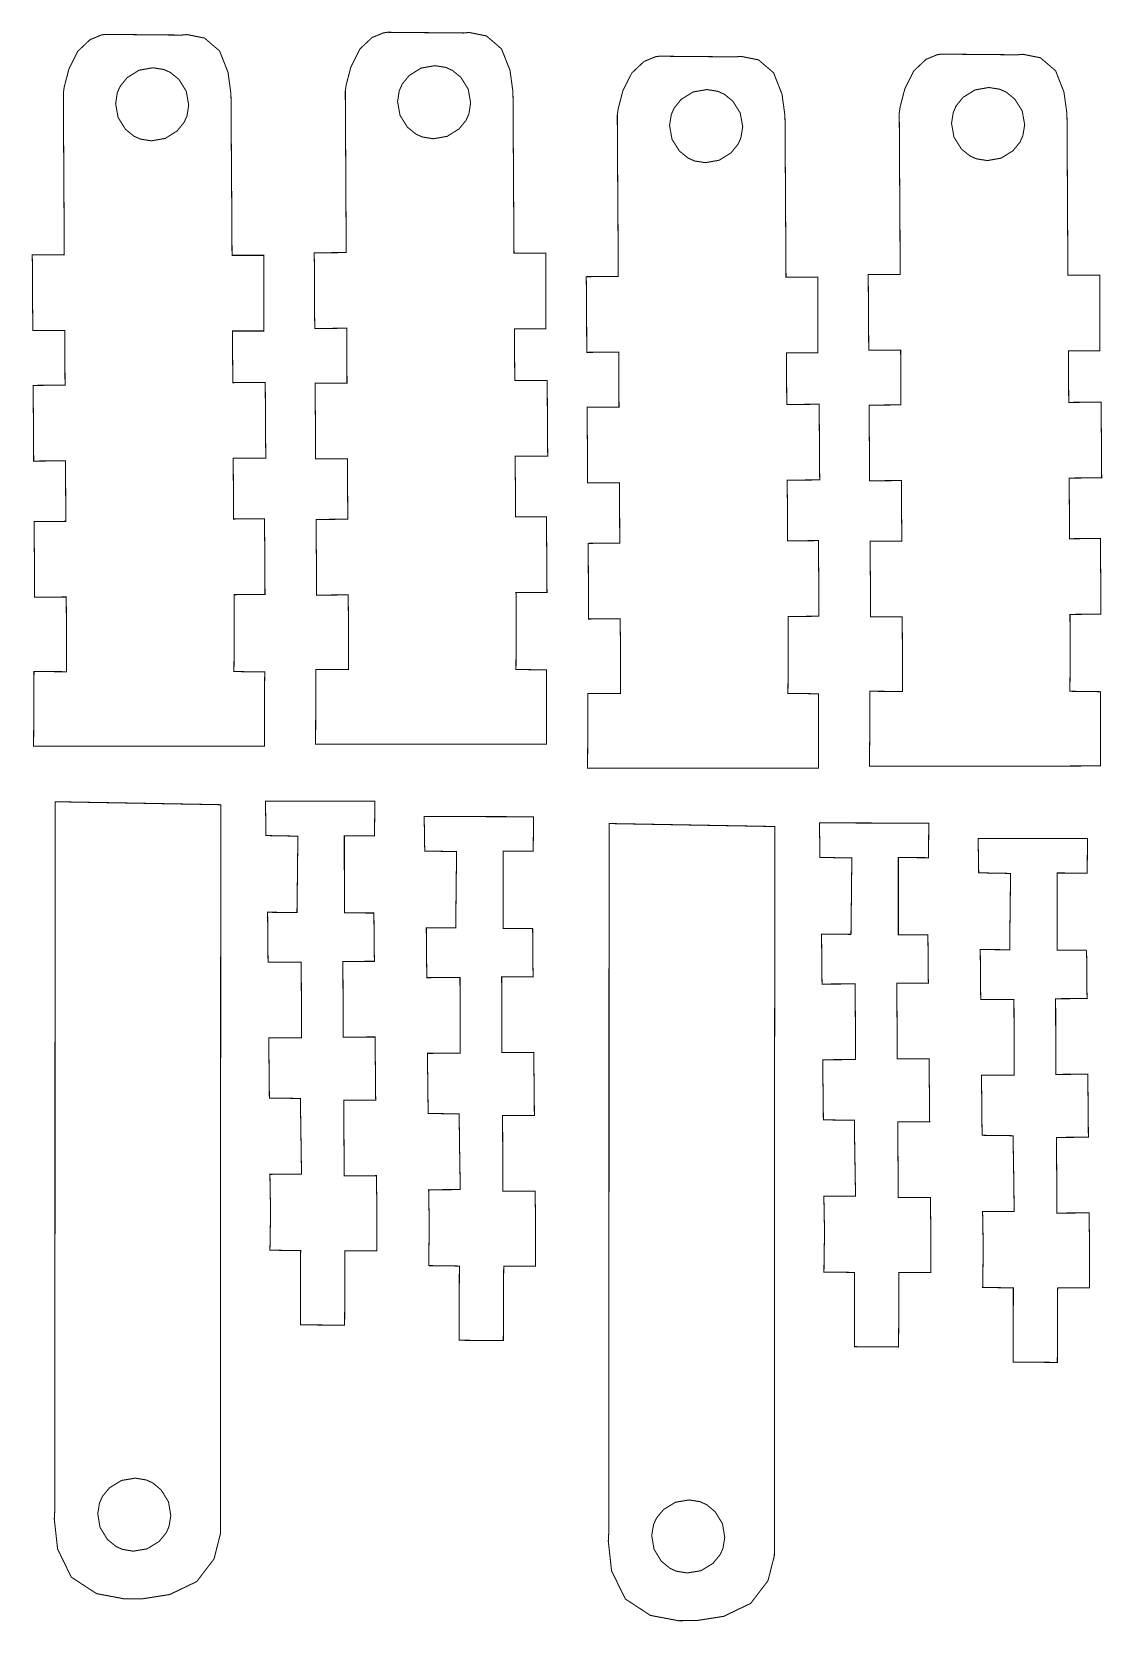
# Model space of a CAD drawing. Extents: x 0.7 to 27.4, y 1.6 to 10.2.
# Drawn here: x 18.673 to 21.42, y 5.94 to 10.018 of the extents above; entities that cross this region are included whole.
import ezdxf

# ---------------------------------------------------------------- set-up
doc = ezdxf.new("R2010")
doc.units = 0
doc.header["$MEASUREMENT"] = 0

msp = doc.modelspace()

# ---------------------------------------------------------------- linework, layer by layer
at = {"color": 0, "const_width": 0.00266}
for points in [[(19.1868, 9.44482), (19.1868, 9.44482), (19.1996, 9.44482), (19.2276, 9.44482), (19.2558, 9.44482), (19.2686, 9.44482), (19.2686, 9.44482), (19.2686, 9.44482), (19.2686, 9.43653), (19.2686, 9.4145), (19.2686, 9.3834), (19.2686, 9.34776), (19.2686, 9.31213), (19.2686, 9.28103), (19.2686, 9.259), (19.2686, 9.25065), (19.2686, 9.25065), (19.2686, 9.25065), (19.256, 9.25065), (19.2283, 9.25065), (19.2006, 9.25065), (19.1879, 9.25065), (19.1879, 9.25065), (19.1879, 9.25065), (19.1881, 9.22999), (19.1883, 9.1844), (19.1886, 9.13883), (19.1887, 9.11811), (19.1887, 9.11811), (19.1887, 9.11811), (19.2017, 9.11822), (19.2304, 9.11838), (19.259, 9.1186), (19.2721, 9.11865), (19.2721, 9.11865), (19.2721, 9.11865), (19.2721, 9.11035), (19.2722, 9.08832), (19.2724, 9.05724), (19.2726, 9.0216), (19.2728, 8.98594), (19.2731, 8.95486), (19.2732, 8.93283), (19.2732, 8.92449), (19.2732, 8.92449), (19.2732, 8.92449), (19.2601, 8.92443), (19.2315, 8.92426), (19.2029, 8.9241), (19.1899, 8.92399), (19.1899, 8.92399), (19.1899, 8.92399), (19.1899, 8.91732), (19.19, 8.89968), (19.1901, 8.87472), (19.1903, 8.84614), (19.1904, 8.8176), (19.1907, 8.79264), (19.1907, 8.77501), (19.1908, 8.76828), (19.1908, 8.76828), (19.1908, 8.76828), (19.2032, 8.76839), (19.2304, 8.76856), (19.2578, 8.76872), (19.2701, 8.76878), (19.2701, 8.76878), (19.2701, 8.76878), (19.2701, 8.76047), (19.2703, 8.73844), (19.2706, 8.70736), (19.2708, 8.67171), (19.271, 8.63607), (19.2711, 8.60499), (19.2714, 8.58296), (19.2714, 8.5746), (19.2714, 8.5746), (19.2714, 8.5746), (19.2589, 8.57454), (19.2317, 8.57437), (19.2043, 8.57422), (19.1919, 8.57411), (19.1919, 8.57411), (19.1919, 8.57411), (19.1921, 8.56088), (19.1922, 8.53168), (19.1924, 8.5025), (19.1925, 8.48921), (19.1925, 8.48921), (19.1925, 8.48921), (19.1924, 8.47168), (19.1921, 8.433), (19.1918, 8.39438), (19.1917, 8.37679), (19.1917, 8.37679), (19.1917, 8.37679), (19.204, 8.37668), (19.2311, 8.37631), (19.2582, 8.37592), (19.2706, 8.37576), (19.2706, 8.37576), (19.2706, 8.37576), (19.2706, 8.36762), (19.2704, 8.34603), (19.2703, 8.31554), (19.2703, 8.28054), (19.2701, 8.24556), (19.27, 8.21506), (19.27, 8.19347), (19.27, 8.18528), (19.27, 8.18528), (19.27, 8.18528), (19.2578, 8.18528), (19.231, 8.18522), (19.2042, 8.18517), (19.1919, 8.18511), (19.1919, 8.18511), (19.1919, 8.18511), (19.1699, 8.18511), (19.1115, 8.18511), (19.0292, 8.18511), (18.9347, 8.18511), (18.8404, 8.18511), (18.7581, 8.18511), (18.6997, 8.18511), (18.6776, 8.18506), (18.6776, 8.18506), (18.6776, 8.18506), (18.6776, 8.19331), (18.6778, 8.21506), (18.6779, 8.24576), (18.6781, 8.28097), (18.6783, 8.31619), (18.6785, 8.3469), (18.6786, 8.36865), (18.6786, 8.37685), (18.6786, 8.37685), (18.6786, 8.37685), (18.6917, 8.37679), (18.7204, 8.37663), (18.749, 8.37651), (18.7622, 8.37642), (18.7622, 8.37642), (18.7622, 8.37642), (18.7621, 8.39128), (18.7621, 8.42393), (18.7621, 8.45665), (18.7621, 8.47146), (18.7621, 8.47146), (18.7621, 8.47146), (18.7619, 8.4866), (18.7617, 8.51981), (18.7615, 8.55306), (18.7614, 8.56814), (18.7614, 8.56814), (18.7614, 8.56814), (18.7488, 8.56808), (18.7208, 8.56793), (18.6929, 8.56776), (18.6803, 8.56765), (18.6803, 8.56765), (18.6803, 8.56765), (18.6803, 8.57601), (18.6801, 8.59804), (18.68, 8.62913), (18.6797, 8.66471), (18.6794, 8.70036), (18.6793, 8.73144), (18.6792, 8.75347), (18.6792, 8.76178), (18.6792, 8.76178), (18.6792, 8.76178), (18.6918, 8.76187), (18.7197, 8.76204), (18.7476, 8.76221), (18.7603, 8.76226), (18.7603, 8.76226), (18.7603, 8.76226), (18.7603, 8.76893), (18.7601, 8.78651), (18.76, 8.81136), (18.7599, 8.83985), (18.7597, 8.86838), (18.7596, 8.89324), (18.7594, 8.91081), (18.7594, 8.91743), (18.7594, 8.91743), (18.7594, 8.91743), (18.7467, 8.91738), (18.7186, 8.91721), (18.6906, 8.91704), (18.6778, 8.91694), (18.6778, 8.91694), (18.6778, 8.91694), (18.6778, 8.92529), (18.6776, 8.94732), (18.6774, 8.9784), (18.6772, 9.01406), (18.6769, 9.04969), (18.6768, 9.08078), (18.6765, 9.10281), (18.6765, 9.11111), (18.6765, 9.11111), (18.6765, 9.11111), (18.6893, 9.11122), (18.7175, 9.11139), (18.7456, 9.11154), (18.7583, 9.1116), (18.7583, 9.1116), (18.7583, 9.1116), (18.7582, 9.13362), (18.7579, 9.18197), (18.7576, 9.23036), (18.7575, 9.25233), (18.7575, 9.25233), (18.7575, 9.25233), (18.7447, 9.25228), (18.7165, 9.25211), (18.6883, 9.25196), (18.6756, 9.25185), (18.6756, 9.25185), (18.6756, 9.25185), (18.6756, 9.26019), (18.6754, 9.28222), (18.6751, 9.31332), (18.675, 9.34896), (18.6747, 9.3846), (18.6746, 9.41569), (18.6743, 9.43772), (18.6743, 9.44601), (18.6743, 9.44601), (18.6743, 9.44601), (18.6872, 9.44612), (18.7153, 9.44629), (18.7435, 9.44646), (18.7564, 9.4465), (18.7564, 9.4465), (18.7564, 9.4465), (18.7562, 9.46436), (18.756, 9.51133), (18.7556, 9.57775), (18.7551, 9.65386), (18.7547, 9.73004), (18.7543, 9.79644), (18.754, 9.84343), (18.754, 9.86122), (18.754, 9.86122), (18.7562, 9.8769), (18.7683, 9.92301), (18.7912, 9.96864), (18.8225, 9.99826), (18.8521, 10.0105), (18.8622, 10.0117), (18.8622, 10.0117), (18.8706, 10.0117), (18.8926, 10.0114), (18.9239, 10.0112), (18.9596, 10.0108), (18.9954, 10.0106), (19.0265, 10.0102), (19.0486, 10.0101), (19.0571, 10.01), (19.0571, 10.01), (19.0715, 10.0113), (19.1161, 10.0024), (19.1549, 9.96912), (19.1765, 9.91433), (19.1839, 9.86008), (19.1843, 9.84196), (19.1843, 9.84196), (19.1844, 9.82493), (19.1847, 9.77994), (19.185, 9.71631), (19.1856, 9.64339), (19.186, 9.57053), (19.1864, 9.50689), (19.1867, 9.46192), (19.1868, 9.44482), (19.1868, 9.44482)], [(19.9103, 9.45019), (19.9103, 9.45019), (19.9231, 9.45019), (19.9511, 9.45019), (19.9793, 9.45019), (19.9921, 9.45019), (19.9921, 9.45019), (19.9921, 9.45019), (19.9921, 9.44189), (19.9921, 9.41986), (19.9921, 9.38878), (19.9921, 9.35314), (19.9921, 9.31749), (19.9921, 9.2864), (19.9921, 9.26437), (19.9921, 9.25603), (19.9921, 9.25603), (19.9921, 9.25603), (19.9794, 9.25603), (19.9518, 9.25603), (19.924, 9.25603), (19.9114, 9.25603), (19.9114, 9.25603), (19.9114, 9.25603), (19.9115, 9.23535), (19.9118, 9.18978), (19.9121, 9.14421), (19.9122, 9.12349), (19.9122, 9.12349), (19.9122, 9.12349), (19.9251, 9.12358), (19.9539, 9.12375), (19.9825, 9.12397), (19.9956, 9.12403), (19.9956, 9.12403), (19.9956, 9.12403), (19.9956, 9.11572), (19.9957, 9.09369), (19.9958, 9.06261), (19.9961, 9.02696), (19.9962, 8.99132), (19.9965, 8.96024), (19.9967, 8.93821), (19.9967, 8.92985), (19.9967, 8.92985), (19.9967, 8.92985), (19.9836, 8.92979), (19.955, 8.92958), (19.9264, 8.92942), (19.9133, 8.92931), (19.9133, 8.92931), (19.9133, 8.92931), (19.9133, 8.92264), (19.9135, 8.905), (19.9136, 8.8801), (19.9139, 8.85151), (19.914, 8.82292), (19.9142, 8.79801), (19.9143, 8.78039), (19.9143, 8.77365), (19.9143, 8.77365), (19.9143, 8.77365), (19.9267, 8.77376), (19.954, 8.77393), (19.9813, 8.77408), (19.9938, 8.77414), (19.9938, 8.77414), (19.9938, 8.77414), (19.9938, 8.76585), (19.9939, 8.74382), (19.994, 8.71272), (19.9943, 8.67708), (19.9946, 8.64144), (19.9947, 8.61035), (19.9949, 8.58832), (19.9949, 8.57997), (19.9949, 8.57997), (19.9949, 8.57997), (19.9825, 8.57992), (19.9551, 8.57975), (19.9278, 8.57958), (19.9154, 8.57949), (19.9154, 8.57949), (19.9154, 8.57949), (19.9156, 8.56625), (19.9157, 8.537), (19.9158, 8.50782), (19.916, 8.49451), (19.916, 8.49451), (19.916, 8.49451), (19.9158, 8.477), (19.9156, 8.43832), (19.9154, 8.39968), (19.9153, 8.38211), (19.9153, 8.38211), (19.9153, 8.38211), (19.9275, 8.382), (19.9546, 8.38162), (19.9817, 8.38129), (19.994, 8.38112), (19.994, 8.38112), (19.994, 8.38112), (19.994, 8.37299), (19.9939, 8.3514), (19.9938, 8.32086), (19.9938, 8.28586), (19.9936, 8.25092), (19.9935, 8.22038), (19.9935, 8.19879), (19.9935, 8.1906), (19.9935, 8.1906), (19.9935, 8.1906), (19.9813, 8.1906), (19.9544, 8.19054), (19.9276, 8.19049), (19.9154, 8.19043), (19.9154, 8.19043), (19.9154, 8.19043), (19.8933, 8.19043), (19.8351, 8.19043), (19.7528, 8.19043), (19.6583, 8.19043), (19.5639, 8.19043), (19.4815, 8.19043), (19.4232, 8.19043), (19.4011, 8.19037), (19.4011, 8.19037), (19.4011, 8.19037), (19.4011, 8.19863), (19.4013, 8.22038), (19.4014, 8.25108), (19.4017, 8.28629), (19.4018, 8.32156), (19.4019, 8.35226), (19.4021, 8.37403), (19.4021, 8.38222), (19.4021, 8.38222), (19.4021, 8.38222), (19.4151, 8.38217), (19.4439, 8.382), (19.4725, 8.38189), (19.4856, 8.38178), (19.4856, 8.38178), (19.4856, 8.38178), (19.4856, 8.39665), (19.4856, 8.42931), (19.4856, 8.46203), (19.4856, 8.47683), (19.4856, 8.47683), (19.4856, 8.47683), (19.4854, 8.49197), (19.4853, 8.52518), (19.485, 8.55838), (19.485, 8.57346), (19.485, 8.57346), (19.485, 8.57346), (19.4722, 8.5734), (19.4444, 8.57324), (19.4164, 8.57308), (19.4037, 8.57297), (19.4037, 8.57297), (19.4037, 8.57297), (19.4037, 8.58132), (19.4036, 8.60335), (19.4035, 8.63444), (19.4032, 8.67008), (19.4029, 8.70574), (19.4028, 8.73682), (19.4026, 8.75885), (19.4026, 8.76714), (19.4026, 8.76714), (19.4026, 8.76714), (19.4153, 8.76725), (19.4432, 8.76742), (19.4711, 8.76758), (19.4839, 8.76764), (19.4839, 8.76764), (19.4839, 8.76764), (19.4837, 8.77431), (19.4836, 8.79189), (19.4835, 8.81674), (19.4833, 8.84521), (19.4832, 8.87375), (19.4831, 8.8986), (19.4829, 8.91618), (19.4829, 8.92279), (19.4829, 8.92279), (19.4829, 8.92279), (19.4701, 8.92275), (19.4421, 8.92258), (19.414, 8.92242), (19.4013, 8.92231), (19.4013, 8.92231), (19.4013, 8.92231), (19.4013, 8.93067), (19.4011, 8.95269), (19.4008, 8.98378), (19.4007, 9.01938), (19.4004, 9.05501), (19.4003, 9.0861), (19.4, 9.10812), (19.4, 9.11643), (19.4, 9.11643), (19.4, 9.11643), (19.4128, 9.11654), (19.441, 9.11669), (19.469, 9.11692), (19.4818, 9.11697), (19.4818, 9.11697), (19.4818, 9.11697), (19.4817, 9.139), (19.4814, 9.18733), (19.4811, 9.23574), (19.481, 9.25771), (19.481, 9.25771), (19.481, 9.25771), (19.4682, 9.25765), (19.44, 9.25743), (19.4118, 9.25726), (19.399, 9.25717), (19.399, 9.25717), (19.399, 9.25717), (19.399, 9.26551), (19.3987, 9.28754), (19.3986, 9.31862), (19.3985, 9.35428), (19.3982, 9.38992), (19.3981, 9.42101), (19.3978, 9.44303), (19.3978, 9.45133), (19.3978, 9.45133), (19.3978, 9.45133), (19.4107, 9.45144), (19.4387, 9.45161), (19.4669, 9.45176), (19.4799, 9.45182), (19.4799, 9.45182), (19.4799, 9.45182), (19.4797, 9.46967), (19.4794, 9.51665), (19.479, 9.58306), (19.4786, 9.65924), (19.4782, 9.7354), (19.4778, 9.80181), (19.4775, 9.84879), (19.4775, 9.8666), (19.4775, 9.8666), (19.4797, 9.88222), (19.4918, 9.92833), (19.5147, 9.97401), (19.546, 10.0036), (19.5756, 10.0158), (19.5857, 10.0171), (19.5857, 10.0171), (19.594, 10.017), (19.6161, 10.0168), (19.6474, 10.0165), (19.6832, 10.0162), (19.7189, 10.0159), (19.7501, 10.0156), (19.7722, 10.0155), (19.7806, 10.0153), (19.7806, 10.0153), (19.795, 10.0167), (19.8396, 10.0078), (19.8783, 9.9745), (19.9, 9.91971), (19.9074, 9.86546), (19.9078, 9.84733), (19.9078, 9.84733), (19.9079, 9.83029), (19.9082, 9.78532), (19.9085, 9.72168), (19.909, 9.64876), (19.9094, 9.5759), (19.9099, 9.51226), (19.9101, 9.46729), (19.9103, 9.45019), (19.9103, 9.45019)], [(20.6082, 9.38883), (20.6082, 9.38883), (20.621, 9.38883), (20.6492, 9.38883), (20.6774, 9.38883), (20.6901, 9.38883), (20.6901, 9.38883), (20.6901, 9.38883), (20.6901, 9.38053), (20.6901, 9.35851), (20.6901, 9.32742), (20.6901, 9.29178), (20.6901, 9.25612), (20.6901, 9.22504), (20.6901, 9.20301), (20.6901, 9.19467), (20.6901, 9.19467), (20.6901, 9.19467), (20.6775, 9.19467), (20.6497, 9.19467), (20.6219, 9.19467), (20.6094, 9.19467), (20.6094, 9.19467), (20.6094, 9.19467), (20.6094, 9.17399), (20.6097, 9.12842), (20.61, 9.0829), (20.6101, 9.06218), (20.6101, 9.06218), (20.6101, 9.06218), (20.6232, 9.06228), (20.6518, 9.06244), (20.6804, 9.06261), (20.6935, 9.06267), (20.6935, 9.06267), (20.6935, 9.06267), (20.6935, 9.05436), (20.6936, 9.03233), (20.6937, 9.00125), (20.694, 8.9656), (20.6943, 8.92996), (20.6944, 8.89887), (20.6946, 8.87685), (20.6947, 8.86849), (20.6947, 8.86849), (20.6947, 8.86849), (20.6817, 8.86843), (20.6531, 8.86828), (20.6243, 8.86811), (20.6114, 8.868), (20.6114, 8.868), (20.6114, 8.868), (20.6114, 8.86133), (20.6114, 8.84369), (20.6117, 8.81874), (20.6118, 8.79015), (20.6119, 8.76161), (20.6121, 8.73665), (20.6122, 8.71903), (20.6122, 8.71229), (20.6122, 8.71229), (20.6122, 8.71229), (20.6246, 8.7124), (20.6519, 8.71257), (20.6792, 8.71272), (20.6917, 8.71278), (20.6917, 8.71278), (20.6917, 8.71278), (20.6917, 8.70449), (20.6918, 8.68246), (20.6919, 8.65136), (20.6922, 8.61572), (20.6925, 8.58014), (20.6926, 8.54904), (20.6928, 8.52701), (20.6928, 8.51867), (20.6928, 8.51867), (20.6928, 8.51867), (20.6804, 8.51861), (20.6531, 8.51844), (20.6258, 8.51828), (20.6135, 8.51818), (20.6135, 8.51818), (20.6135, 8.51818), (20.6135, 8.50493), (20.6136, 8.47569), (20.6139, 8.4465), (20.6139, 8.43321), (20.6139, 8.43321), (20.6139, 8.43321), (20.6137, 8.41569), (20.6136, 8.37701), (20.6133, 8.33837), (20.6132, 8.32081), (20.6132, 8.32081), (20.6132, 8.32081), (20.6256, 8.32069), (20.6525, 8.32032), (20.6796, 8.31993), (20.6919, 8.31976), (20.6919, 8.31976), (20.6919, 8.31976), (20.6919, 8.31164), (20.6919, 8.29004), (20.6918, 8.25956), (20.6917, 8.22456), (20.6915, 8.18956), (20.6915, 8.15907), (20.6914, 8.13747), (20.6914, 8.12929), (20.6914, 8.12929), (20.6914, 8.12929), (20.6792, 8.12929), (20.6524, 8.12924), (20.6256, 8.12918), (20.6133, 8.12913), (20.6133, 8.12913), (20.6133, 8.12913), (20.5912, 8.12913), (20.5331, 8.12913), (20.4507, 8.12913), (20.3563, 8.12913), (20.2618, 8.12913), (20.1794, 8.12913), (20.1212, 8.12913), (20.0992, 8.12907), (20.0992, 8.12907), (20.0992, 8.12907), (20.0992, 8.13732), (20.0992, 8.15907), (20.0994, 8.18978), (20.0996, 8.22499), (20.0997, 8.26019), (20.0999, 8.2909), (20.1, 8.31267), (20.1, 8.32086), (20.1, 8.32086), (20.1, 8.32086), (20.1131, 8.32081), (20.1418, 8.32069), (20.1706, 8.32058), (20.1836, 8.32047), (20.1836, 8.32047), (20.1836, 8.32047), (20.1835, 8.33535), (20.1835, 8.368), (20.1835, 8.40067), (20.1835, 8.41547), (20.1835, 8.41547), (20.1835, 8.41547), (20.1833, 8.43061), (20.1832, 8.46382), (20.1829, 8.49707), (20.1829, 8.51215), (20.1829, 8.51215), (20.1829, 8.51215), (20.1701, 8.5121), (20.1424, 8.51193), (20.1143, 8.51178), (20.1017, 8.51167), (20.1017, 8.51167), (20.1017, 8.51167), (20.1017, 8.52001), (20.1015, 8.54204), (20.1014, 8.57314), (20.1011, 8.60872), (20.101, 8.64438), (20.1007, 8.67546), (20.1006, 8.69749), (20.1006, 8.70578), (20.1006, 8.70578), (20.1006, 8.70578), (20.1132, 8.70589), (20.1411, 8.70606), (20.169, 8.70628), (20.1818, 8.70632), (20.1818, 8.70632), (20.1818, 8.70632), (20.1817, 8.713), (20.1815, 8.73058), (20.1814, 8.75543), (20.1813, 8.7839), (20.1811, 8.81239), (20.181, 8.83724), (20.1808, 8.85482), (20.1808, 8.86143), (20.1808, 8.86143), (20.1808, 8.86143), (20.1681, 8.86139), (20.14, 8.86122), (20.1119, 8.86106), (20.0992, 8.86094), (20.0992, 8.86094), (20.0992, 8.86094), (20.0992, 8.86931), (20.099, 8.89133), (20.0989, 8.92242), (20.0986, 8.95806), (20.0983, 8.99371), (20.0982, 9.02479), (20.0981, 9.04682), (20.0981, 9.05512), (20.0981, 9.05512), (20.0981, 9.05512), (20.1108, 9.05524), (20.1389, 9.05539), (20.1669, 9.05556), (20.1797, 9.05561), (20.1797, 9.05561), (20.1797, 9.05561), (20.1796, 9.07764), (20.1793, 9.12597), (20.179, 9.17437), (20.1789, 9.19635), (20.1789, 9.19635), (20.1789, 9.19635), (20.1661, 9.19629), (20.1379, 9.19612), (20.1097, 9.19596), (20.0969, 9.19586), (20.0969, 9.19586), (20.0969, 9.19586), (20.0969, 9.20421), (20.0968, 9.22624), (20.0967, 9.25732), (20.0964, 9.29297), (20.0961, 9.32861), (20.096, 9.35969), (20.0958, 9.38172), (20.0958, 9.39003), (20.0958, 9.39003), (20.0958, 9.39003), (20.1086, 9.39014), (20.1368, 9.39031), (20.165, 9.39046), (20.1778, 9.39051), (20.1778, 9.39051), (20.1778, 9.39051), (20.1776, 9.40836), (20.1774, 9.45535), (20.1771, 9.52175), (20.1765, 9.59788), (20.1761, 9.67404), (20.1757, 9.74046), (20.1754, 9.78743), (20.1754, 9.80524), (20.1754, 9.80524), (20.1776, 9.8209), (20.1897, 9.86703), (20.2126, 9.91265), (20.2439, 9.94228), (20.2735, 9.95449), (20.2838, 9.95574), (20.2838, 9.95574), (20.2921, 9.95568), (20.3142, 9.95546), (20.3453, 9.95518), (20.3811, 9.95486), (20.4168, 9.95458), (20.4481, 9.95426), (20.4701, 9.9541), (20.4785, 9.954), (20.4785, 9.954), (20.4929, 9.95535), (20.5375, 9.9464), (20.5764, 9.91319), (20.5979, 9.8584), (20.6054, 9.80414), (20.6058, 9.78603), (20.6058, 9.78603), (20.6058, 9.76899), (20.6061, 9.72401), (20.6065, 9.66038), (20.6069, 9.58746), (20.6074, 9.51454), (20.6078, 9.4509), (20.6081, 9.40593), (20.6082, 9.38883), (20.6082, 9.38883)], [(21.3317, 9.39421), (21.3317, 9.39421), (21.3444, 9.39421), (21.3726, 9.39421), (21.4008, 9.39421), (21.4136, 9.39421), (21.4136, 9.39421), (21.4136, 9.39421), (21.4136, 9.3859), (21.4136, 9.36387), (21.4136, 9.33279), (21.4136, 9.29715), (21.4136, 9.2615), (21.4136, 9.23042), (21.4136, 9.20839), (21.4136, 9.20003), (21.4136, 9.20003), (21.4136, 9.20003), (21.401, 9.20003), (21.3732, 9.20003), (21.3454, 9.20003), (21.3328, 9.20003), (21.3328, 9.20003), (21.3328, 9.20003), (21.3329, 9.17936), (21.3332, 9.13379), (21.3335, 9.08822), (21.3336, 9.06749), (21.3336, 9.06749), (21.3336, 9.06749), (21.3467, 9.0676), (21.3753, 9.06776), (21.4039, 9.06799), (21.4169, 9.06803), (21.4169, 9.06803), (21.4169, 9.06803), (21.4169, 9.05974), (21.4171, 9.03771), (21.4172, 9.00662), (21.4175, 8.97097), (21.4178, 8.93533), (21.4179, 8.90424), (21.4181, 8.88222), (21.4182, 8.87386), (21.4182, 8.87386), (21.4182, 8.87386), (21.4051, 8.87381), (21.3765, 8.87358), (21.3478, 8.87343), (21.3349, 8.87332), (21.3349, 8.87332), (21.3349, 8.87332), (21.3349, 8.86664), (21.3349, 8.84901), (21.3351, 8.82411), (21.3353, 8.79551), (21.3354, 8.76693), (21.3356, 8.74203), (21.3357, 8.72439), (21.3357, 8.71767), (21.3357, 8.71767), (21.3357, 8.71767), (21.3481, 8.71778), (21.3754, 8.71793), (21.4026, 8.7181), (21.4151, 8.71815), (21.4151, 8.71815), (21.4151, 8.71815), (21.4151, 8.70985), (21.4153, 8.68782), (21.4154, 8.65674), (21.4157, 8.6211), (21.416, 8.58544), (21.4161, 8.55436), (21.4162, 8.53233), (21.4162, 8.52399), (21.4162, 8.52399), (21.4162, 8.52399), (21.4039, 8.52393), (21.3765, 8.52376), (21.3493, 8.5236), (21.3369, 8.52349), (21.3369, 8.52349), (21.3369, 8.52349), (21.3369, 8.51025), (21.3371, 8.48107), (21.3374, 8.45187), (21.3374, 8.43858), (21.3374, 8.43858), (21.3374, 8.43858), (21.3372, 8.42106), (21.3371, 8.38238), (21.3368, 8.34375), (21.3367, 8.32617), (21.3367, 8.32617), (21.3367, 8.32617), (21.349, 8.32607), (21.376, 8.32568), (21.4031, 8.32531), (21.4154, 8.32514), (21.4154, 8.32514), (21.4154, 8.32514), (21.4154, 8.317), (21.4154, 8.29542), (21.4153, 8.26486), (21.4151, 8.22988), (21.415, 8.19493), (21.415, 8.16439), (21.4149, 8.14279), (21.4149, 8.1346), (21.4149, 8.1346), (21.4149, 8.1346), (21.4026, 8.1346), (21.3758, 8.13456), (21.349, 8.1345), (21.3368, 8.13444), (21.3368, 8.13444), (21.3368, 8.13444), (21.3147, 8.13444), (21.2564, 8.13444), (21.1742, 8.13444), (21.0797, 8.13444), (20.9853, 8.13444), (20.9029, 8.13444), (20.8447, 8.13444), (20.8226, 8.13444), (20.8226, 8.13444), (20.8226, 8.13444), (20.8226, 8.14268), (20.8226, 8.16444), (20.8229, 8.19515), (20.8231, 8.23036), (20.8232, 8.26557), (20.8233, 8.29628), (20.8235, 8.31803), (20.8235, 8.32622), (20.8235, 8.32622), (20.8235, 8.32622), (20.8365, 8.32617), (20.8653, 8.32601), (20.894, 8.3259), (20.9071, 8.32579), (20.9071, 8.32579), (20.9071, 8.32579), (20.9069, 8.34065), (20.9069, 8.37332), (20.9069, 8.40603), (20.9069, 8.42085), (20.9069, 8.42085), (20.9069, 8.42085), (20.9068, 8.43599), (20.9067, 8.46918), (20.9064, 8.50244), (20.9064, 8.51753), (20.9064, 8.51753), (20.9064, 8.51753), (20.8936, 8.51747), (20.8658, 8.51725), (20.8379, 8.51708), (20.8253, 8.51699), (20.8253, 8.51699), (20.8253, 8.51699), (20.8251, 8.52533), (20.825, 8.54736), (20.8249, 8.57844), (20.8247, 8.6141), (20.8244, 8.64974), (20.8242, 8.68083), (20.824, 8.70285), (20.824, 8.71115), (20.824, 8.71115), (20.824, 8.71115), (20.8367, 8.71126), (20.8646, 8.71143), (20.8926, 8.71158), (20.9053, 8.71164), (20.9053, 8.71164), (20.9053, 8.71164), (20.9053, 8.71832), (20.9051, 8.73589), (20.905, 8.76074), (20.9047, 8.78922), (20.9046, 8.81776), (20.9044, 8.84261), (20.9043, 8.86019), (20.9043, 8.86681), (20.9043, 8.86681), (20.9043, 8.86681), (20.8915, 8.86675), (20.8635, 8.8666), (20.8354, 8.86643), (20.8226, 8.86632), (20.8226, 8.86632), (20.8226, 8.86632), (20.8226, 8.87468), (20.8225, 8.89671), (20.8224, 8.92779), (20.8221, 8.96343), (20.8218, 8.99908), (20.8217, 9.03017), (20.8215, 9.05219), (20.8215, 9.06049), (20.8215, 9.06049), (20.8215, 9.06049), (20.8343, 9.0606), (20.8624, 9.06076), (20.8904, 9.06093), (20.9032, 9.06099), (20.9032, 9.06099), (20.9032, 9.06099), (20.9031, 9.08301), (20.9028, 9.13135), (20.9025, 9.17974), (20.9024, 9.20171), (20.9024, 9.20171), (20.9024, 9.20171), (20.8896, 9.20167), (20.8614, 9.2015), (20.8332, 9.20133), (20.8204, 9.20122), (20.8204, 9.20122), (20.8204, 9.20122), (20.8204, 9.20958), (20.8203, 9.23161), (20.8201, 9.26269), (20.8199, 9.29829), (20.8196, 9.33393), (20.8194, 9.36501), (20.8193, 9.38704), (20.8193, 9.39535), (20.8193, 9.39535), (20.8193, 9.39535), (20.8321, 9.39546), (20.8603, 9.39561), (20.8883, 9.39583), (20.9013, 9.39589), (20.9013, 9.39589), (20.9013, 9.39589), (20.9011, 9.41374), (20.9008, 9.46072), (20.9006, 9.52713), (20.9, 9.60325), (20.8996, 9.67942), (20.8992, 9.74582), (20.8989, 9.79281), (20.8989, 9.8106), (20.8989, 9.8106), (20.9011, 9.82628), (20.9132, 9.8724), (20.9361, 9.91803), (20.9674, 9.94764), (20.9969, 9.95985), (21.0072, 9.9611), (21.0072, 9.9611), (21.0156, 9.96104), (21.0376, 9.96083), (21.0687, 9.96056), (21.1046, 9.96024), (21.1403, 9.95996), (21.1715, 9.95964), (21.1936, 9.95947), (21.2019, 9.95936), (21.2019, 9.95936), (21.2164, 9.96072), (21.261, 9.95176), (21.2999, 9.91851), (21.3214, 9.86372), (21.3289, 9.80946), (21.3293, 9.79135), (21.3293, 9.79135), (21.3293, 9.77431), (21.3296, 9.72933), (21.33, 9.66569), (21.3304, 9.59278), (21.3308, 9.51992), (21.3312, 9.45628), (21.3315, 9.41129), (21.3317, 9.39421), (21.3317, 9.39421)], [(19.0675, 9.79422), (19.0637, 9.78592), (19.0458, 9.76389), (19.0154, 9.74485), (18.98, 9.73861), (18.9519, 9.743), (18.9437, 9.74669), (18.9353, 9.75043), (18.9133, 9.76828), (18.8943, 9.79878), (18.8881, 9.83421), (18.8924, 9.86219), (18.8961, 9.8705), (18.8999, 9.87885), (18.9178, 9.90082), (18.9482, 9.91986), (18.9836, 9.92611), (19.0117, 9.92171), (19.02, 9.91797), (19.0283, 9.91428), (19.0503, 9.89643), (19.0693, 9.86594), (19.0756, 9.83057), (19.0713, 9.80257), (19.0675, 9.79422)], [(19.791, 9.79953), (19.7872, 9.79124), (19.7693, 9.76926), (19.7389, 9.75022), (19.7035, 9.74397), (19.6754, 9.74838), (19.6672, 9.75206), (19.6588, 9.75581), (19.6368, 9.77365), (19.6178, 9.80414), (19.6115, 9.83951), (19.616, 9.86751), (19.6197, 9.87582), (19.6233, 9.88417), (19.6413, 9.90619), (19.6717, 9.92524), (19.7071, 9.93147), (19.7351, 9.92708), (19.7435, 9.92333), (19.7518, 9.91965), (19.7737, 9.90181), (19.7928, 9.87131), (19.799, 9.83589), (19.7946, 9.80789), (19.791, 9.79953)], [(20.4889, 9.73822), (20.4851, 9.72993), (20.4672, 9.7079), (20.4368, 9.68886), (20.4014, 9.68261), (20.3735, 9.68701), (20.3651, 9.69069), (20.3568, 9.69444), (20.3347, 9.71235), (20.3157, 9.74278), (20.3094, 9.77821), (20.3139, 9.80621), (20.3176, 9.81451), (20.3213, 9.82286), (20.3392, 9.84489), (20.3696, 9.86393), (20.405, 9.87017), (20.4331, 9.86578), (20.4414, 9.86203), (20.4497, 9.85835), (20.4717, 9.84044), (20.4908, 9.81), (20.4971, 9.77458), (20.4925, 9.74658), (20.4889, 9.73822)], [(21.2124, 9.7436), (21.2086, 9.73529), (21.1907, 9.71326), (21.1603, 9.69422), (21.1249, 9.68799), (21.0969, 9.69239), (21.0886, 9.69607), (21.0803, 9.69982), (21.0582, 9.71767), (21.0392, 9.74815), (21.0329, 9.78358), (21.0374, 9.81158), (21.0411, 9.81988), (21.0447, 9.82824), (21.0626, 9.85021), (21.0931, 9.86925), (21.1285, 9.87549), (21.1565, 9.8711), (21.1649, 9.86735), (21.1732, 9.86367), (21.1951, 9.84581), (21.2143, 9.81532), (21.2206, 9.77994), (21.216, 9.75196), (21.2124, 9.7436)], [(19.1578, 8.03515), (19.1578, 8.03515), (19.1578, 8.01443), (19.1578, 7.95568), (19.1578, 7.86442), (19.1578, 7.7461), (19.1576, 7.60607), (19.1576, 7.44982), (19.1575, 7.28267), (19.1575, 7.11014), (19.1575, 6.93761), (19.1574, 6.77046), (19.1574, 6.61421), (19.1572, 6.47418), (19.1572, 6.35585), (19.1572, 6.2646), (19.1572, 6.20583), (19.1572, 6.18506), (19.1572, 6.18506), (19.1568, 6.16374), (19.1406, 6.09993), (19.0963, 6.04183), (19.0268, 6.00851), (18.9576, 5.99767), (18.9346, 5.99756), (18.9107, 5.99735), (18.839, 6.0109), (18.7743, 6.05322), (18.7392, 6.12522), (18.7307, 6.20193), (18.7322, 6.22721), (18.7322, 6.22721), (18.7322, 6.24761), (18.7322, 6.30524), (18.7322, 6.39481), (18.7324, 6.5109), (18.7324, 6.64833), (18.7324, 6.80171), (18.7325, 6.96571), (18.7325, 7.13504), (18.7325, 7.30436), (18.7326, 7.46838), (18.7326, 7.62175), (18.7326, 7.75917), (18.7328, 7.87528), (18.7328, 7.96485), (18.7328, 8.02246), (18.7328, 8.04281), (18.7328, 8.04281), (18.7328, 8.04281), (18.751, 8.04249), (18.7992, 8.04161), (18.8672, 8.04042), (18.9453, 8.03901), (19.0233, 8.0376), (19.0914, 8.0364), (19.1396, 8.03554), (19.1578, 8.03515), (19.1578, 8.03515)], [(19.5508, 7.75726), (19.5508, 7.75726), (19.551, 7.7379), (19.5514, 7.69532), (19.5518, 7.65272), (19.5521, 7.63331), (19.5521, 7.63331), (19.5521, 7.63331), (19.5394, 7.63331), (19.5117, 7.63314), (19.4839, 7.63303), (19.4713, 7.63297), (19.4713, 7.63297), (19.4713, 7.63297), (19.4713, 7.62468), (19.4714, 7.60265), (19.4715, 7.57156), (19.4717, 7.53592), (19.4718, 7.50028), (19.4719, 7.46918), (19.4719, 7.44715), (19.4721, 7.43881), (19.4721, 7.43881), (19.4721, 7.43881), (19.4849, 7.43886), (19.5129, 7.43896), (19.5411, 7.43913), (19.5539, 7.43913), (19.5539, 7.43913), (19.5539, 7.43913), (19.5539, 7.43218), (19.554, 7.4139), (19.5543, 7.38797), (19.5546, 7.35829), (19.5549, 7.32861), (19.5551, 7.30268), (19.5553, 7.2844), (19.5554, 7.2774), (19.5554, 7.2774), (19.5554, 7.2774), (19.5426, 7.2774), (19.5146, 7.27724), (19.4864, 7.27713), (19.4737, 7.27707), (19.4737, 7.27707), (19.4737, 7.27707), (19.4737, 7.26878), (19.4737, 7.24675), (19.4739, 7.21565), (19.474, 7.18001), (19.4742, 7.14438), (19.4743, 7.11328), (19.4744, 7.09125), (19.4744, 7.0829), (19.4744, 7.0829), (19.4744, 7.0829), (19.4874, 7.08301), (19.5158, 7.08311), (19.5443, 7.08322), (19.5574, 7.08328), (19.5574, 7.08328), (19.5574, 7.08328), (19.5575, 7.06912), (19.5579, 7.03782), (19.5583, 7.00657), (19.5585, 6.99235), (19.5585, 6.99235), (19.5585, 6.99235), (19.5585, 6.97651), (19.5583, 6.94151), (19.5582, 6.90657), (19.5582, 6.89068), (19.5582, 6.89068), (19.5582, 6.89068), (19.5454, 6.89068), (19.5174, 6.89068), (19.4893, 6.89068), (19.4765, 6.89068), (19.4765, 6.89068), (19.4765, 6.89068), (19.4765, 6.88249), (19.4764, 6.86083), (19.4763, 6.83029), (19.4761, 6.79519), (19.476, 6.76014), (19.4758, 6.72954), (19.4757, 6.70796), (19.4757, 6.69971), (19.4757, 6.69971), (19.4757, 6.69971), (19.4579, 6.69987), (19.4189, 6.70008), (19.38, 6.70036), (19.3622, 6.70047), (19.3622, 6.70047), (19.3622, 6.70047), (19.3622, 6.70865), (19.3624, 6.73025), (19.3624, 6.76079), (19.3625, 6.79574), (19.3626, 6.83074), (19.3628, 6.86128), (19.3628, 6.88286), (19.3629, 6.891), (19.3629, 6.891), (19.3629, 6.891), (19.3506, 6.89117), (19.3235, 6.89154), (19.2964, 6.89193), (19.284, 6.89204), (19.284, 6.89204), (19.284, 6.89204), (19.2843, 6.90793), (19.2849, 6.94293), (19.2854, 6.97792), (19.2857, 6.99376), (19.2857, 6.99376), (19.2857, 6.99376), (19.2854, 7.00831), (19.2847, 7.04025), (19.2842, 7.07226), (19.284, 7.08675), (19.284, 7.08675), (19.284, 7.08675), (19.2967, 7.08681), (19.3246, 7.08692), (19.3525, 7.08708), (19.3651, 7.08708), (19.3651, 7.08708), (19.3651, 7.08708), (19.365, 7.09543), (19.3646, 7.11746), (19.3642, 7.1486), (19.3636, 7.18425), (19.3631, 7.21994), (19.3626, 7.25108), (19.3622, 7.27311), (19.3621, 7.28142), (19.3621, 7.28142), (19.3621, 7.28142), (19.3497, 7.28162), (19.3224, 7.28196), (19.295, 7.28233), (19.2826, 7.2825), (19.2826, 7.2825), (19.2826, 7.2825), (19.2825, 7.28917), (19.2824, 7.30664), (19.2821, 7.33132), (19.2818, 7.35965), (19.2815, 7.38803), (19.2813, 7.41271), (19.2811, 7.43018), (19.281, 7.43679), (19.281, 7.43679), (19.281, 7.43679), (19.2942, 7.43685), (19.3231, 7.43696), (19.3519, 7.43713), (19.3651, 7.43713), (19.3651, 7.43713), (19.3651, 7.43713), (19.3651, 7.44547), (19.365, 7.4675), (19.3649, 7.49858), (19.3647, 7.53424), (19.3646, 7.56988), (19.3644, 7.60097), (19.3643, 7.62299), (19.3643, 7.63129), (19.3643, 7.63129), (19.3643, 7.63129), (19.351, 7.63124), (19.3218, 7.63112), (19.2925, 7.63103), (19.2792, 7.63092), (19.2792, 7.63092), (19.2792, 7.63092), (19.279, 7.65099), (19.2786, 7.69504), (19.2782, 7.7391), (19.2781, 7.75911), (19.2781, 7.75911), (19.2781, 7.75911), (19.2897, 7.75906), (19.3157, 7.75885), (19.3417, 7.75862), (19.3535, 7.75851), (19.3535, 7.75851), (19.3535, 7.75851), (19.3535, 7.76699), (19.3537, 7.78917), (19.3542, 7.82053), (19.3546, 7.8565), (19.355, 7.89247), (19.3554, 7.92383), (19.3557, 7.94601), (19.3557, 7.95443), (19.3557, 7.95443), (19.3557, 7.95443), (19.3429, 7.95469), (19.3149, 7.95518), (19.2867, 7.95574), (19.2739, 7.95594), (19.2739, 7.95594), (19.2739, 7.95594), (19.2737, 7.96978), (19.2732, 8.00022), (19.2728, 8.03065), (19.2726, 8.04443), (19.2726, 8.04443), (19.2726, 8.04443), (19.3164, 8.04438), (19.4129, 8.04417), (19.5093, 8.044), (19.5532, 8.04389), (19.5532, 8.04389), (19.5532, 8.04389), (19.5531, 8.03006), (19.5528, 7.99957), (19.5525, 7.96907), (19.5524, 7.95518), (19.5524, 7.95518), (19.5524, 7.95518), (19.5401, 7.95524), (19.5136, 7.95535), (19.4869, 7.95551), (19.4749, 7.95551), (19.4749, 7.95551), (19.4749, 7.95551), (19.4749, 7.94706), (19.4749, 7.92458), (19.4749, 7.8929), (19.475, 7.8565), (19.475, 7.82015), (19.475, 7.78847), (19.475, 7.766), (19.475, 7.75749), (19.475, 7.75749), (19.475, 7.75749), (19.4868, 7.75749), (19.5129, 7.75738), (19.5389, 7.75732), (19.5508, 7.75726), (19.5508, 7.75726)], [(19.9581, 7.71767), (19.9581, 7.71767), (19.9583, 7.69829), (19.9586, 7.65571), (19.959, 7.61313), (19.9593, 7.59369), (19.9593, 7.59369), (19.9593, 7.59369), (19.9467, 7.59369), (19.9189, 7.59353), (19.8911, 7.59343), (19.8786, 7.59338), (19.8786, 7.59338), (19.8786, 7.59338), (19.8786, 7.58507), (19.8788, 7.56304), (19.8788, 7.53196), (19.879, 7.49631), (19.879, 7.46067), (19.8792, 7.42958), (19.8793, 7.40756), (19.8793, 7.39919), (19.8793, 7.39919), (19.8793, 7.39919), (19.8921, 7.39925), (19.9203, 7.39936), (19.9483, 7.39953), (19.9611, 7.39953), (19.9611, 7.39953), (19.9611, 7.39953), (19.9612, 7.39258), (19.9614, 7.37429), (19.9615, 7.34842), (19.9619, 7.31868), (19.9622, 7.28901), (19.9624, 7.26313), (19.9625, 7.24485), (19.9626, 7.23785), (19.9626, 7.23785), (19.9626, 7.23785), (19.9499, 7.23785), (19.9218, 7.23768), (19.8937, 7.23757), (19.881, 7.23753), (19.881, 7.23753), (19.881, 7.23753), (19.881, 7.22922), (19.8811, 7.20719), (19.8812, 7.17611), (19.8814, 7.14046), (19.8815, 7.10482), (19.8817, 7.07374), (19.8817, 7.05171), (19.8818, 7.04335), (19.8818, 7.04335), (19.8818, 7.04335), (19.8947, 7.0434), (19.9231, 7.04351), (19.9515, 7.04368), (19.9646, 7.04368), (19.9646, 7.04368), (19.9646, 7.04368), (19.9647, 7.02951), (19.9651, 6.99821), (19.9656, 6.96696), (19.9658, 6.95275), (19.9658, 6.95275), (19.9658, 6.95275), (19.9657, 6.9369), (19.9656, 6.90196), (19.9654, 6.86703), (19.9654, 6.85113), (19.9654, 6.85113), (19.9654, 6.85113), (19.9526, 6.85113), (19.9246, 6.85113), (19.8965, 6.85113), (19.8838, 6.85113), (19.8838, 6.85113), (19.8838, 6.85113), (19.8838, 6.84293), (19.8836, 6.82129), (19.8835, 6.79069), (19.8833, 6.75564), (19.8832, 6.7206), (19.8831, 6.69), (19.8829, 6.66835), (19.8829, 6.6601), (19.8829, 6.6601), (19.8829, 6.6601), (19.8653, 6.66026), (19.8263, 6.66054), (19.7872, 6.66081), (19.7696, 6.66092), (19.7696, 6.66092), (19.7696, 6.66092), (19.7696, 6.66911), (19.7696, 6.69069), (19.7697, 6.72119), (19.7699, 6.75618), (19.7699, 6.79118), (19.77, 6.82167), (19.7701, 6.84326), (19.7701, 6.8514), (19.7701, 6.8514), (19.7701, 6.8514), (19.7578, 6.85157), (19.7307, 6.85194), (19.7036, 6.85232), (19.6914, 6.85243), (19.6914, 6.85243), (19.6914, 6.85243), (19.6915, 6.86833), (19.6921, 6.90332), (19.6926, 6.93832), (19.6929, 6.95415), (19.6929, 6.95415), (19.6929, 6.95415), (19.6926, 6.96869), (19.6921, 7.00071), (19.6915, 7.03271), (19.6913, 7.04719), (19.6913, 7.04719), (19.6913, 7.04719), (19.7039, 7.04725), (19.7318, 7.04736), (19.7597, 7.04747), (19.7724, 7.04747), (19.7724, 7.04747), (19.7724, 7.04747), (19.7722, 7.05583), (19.7719, 7.07785), (19.7714, 7.109), (19.7708, 7.14464), (19.7703, 7.18033), (19.7699, 7.21149), (19.7696, 7.23351), (19.7694, 7.24181), (19.7694, 7.24181), (19.7694, 7.24181), (19.7569, 7.24203), (19.7297, 7.24235), (19.7024, 7.24274), (19.69, 7.24289), (19.69, 7.24289), (19.69, 7.24289), (19.6899, 7.24957), (19.6897, 7.26704), (19.6894, 7.29172), (19.6892, 7.32004), (19.6887, 7.34842), (19.6885, 7.3731), (19.6883, 7.39057), (19.6883, 7.39719), (19.6883, 7.39719), (19.6883, 7.39719), (19.7014, 7.39725), (19.7304, 7.39735), (19.7592, 7.39751), (19.7724, 7.39751), (19.7724, 7.39751), (19.7724, 7.39751), (19.7724, 7.40588), (19.7722, 7.4279), (19.7721, 7.45899), (19.7721, 7.49462), (19.7718, 7.53028), (19.7718, 7.56136), (19.7717, 7.58339), (19.7717, 7.59169), (19.7717, 7.59169), (19.7717, 7.59169), (19.7583, 7.59169), (19.729, 7.59153), (19.6997, 7.59142), (19.6865, 7.59136), (19.6865, 7.59136), (19.6865, 7.59136), (19.6863, 7.61143), (19.6858, 7.65543), (19.6854, 7.69949), (19.6853, 7.71951), (19.6853, 7.71951), (19.6853, 7.71951), (19.6969, 7.71946), (19.7229, 7.71924), (19.7489, 7.71903), (19.7607, 7.71892), (19.7607, 7.71892), (19.7607, 7.71892), (19.7608, 7.72737), (19.7611, 7.74957), (19.7614, 7.78093), (19.7618, 7.81689), (19.7622, 7.85286), (19.7626, 7.88422), (19.7629, 7.90642), (19.7629, 7.91482), (19.7629, 7.91482), (19.7629, 7.91482), (19.7501, 7.9151), (19.7221, 7.91558), (19.6939, 7.91613), (19.6813, 7.91635), (19.6813, 7.91635), (19.6813, 7.91635), (19.681, 7.93018), (19.6806, 7.96061), (19.68, 7.99104), (19.6799, 8.00483), (19.6799, 8.00483), (19.6799, 8.00483), (19.7236, 8.00478), (19.8201, 8.00456), (19.9165, 8.00439), (19.9604, 8.00429), (19.9604, 8.00429), (19.9604, 8.00429), (19.9603, 7.99046), (19.96, 7.95996), (19.9597, 7.92953), (19.9596, 7.91564), (19.9596, 7.91564), (19.9596, 7.91564), (19.9475, 7.91569), (19.9208, 7.91581), (19.8943, 7.9159), (19.8822, 7.9159), (19.8822, 7.9159), (19.8822, 7.9159), (19.8822, 7.90744), (19.8822, 7.88499), (19.8822, 7.85331), (19.8822, 7.81689), (19.8822, 7.78054), (19.8822, 7.74886), (19.8822, 7.7264), (19.8822, 7.71789), (19.8822, 7.71789), (19.8822, 7.71789), (19.8942, 7.71789), (19.9201, 7.71778), (19.9463, 7.71772), (19.9581, 7.71767), (19.9581, 7.71767)], [(20.5793, 7.97917), (20.5793, 7.97917), (20.5792, 7.95844), (20.5792, 7.89968), (20.5792, 7.80843), (20.5792, 7.69011), (20.5792, 7.55007), (20.579, 7.39382), (20.579, 7.22667), (20.5789, 7.05414), (20.5789, 6.88162), (20.5789, 6.71446), (20.5788, 6.55821), (20.5788, 6.41818), (20.5788, 6.29986), (20.5786, 6.20861), (20.5786, 6.14985), (20.5786, 6.12907), (20.5786, 6.12907), (20.5782, 6.10775), (20.5619, 6.04394), (20.5176, 5.98589), (20.4482, 5.95253), (20.379, 5.94174), (20.356, 5.94163), (20.3321, 5.9414), (20.2604, 5.95492), (20.1958, 5.99729), (20.1606, 6.06922), (20.1522, 6.146), (20.1537, 6.17128), (20.1537, 6.17128), (20.1537, 6.19168), (20.1537, 6.24929), (20.1537, 6.33886), (20.1537, 6.45497), (20.1537, 6.59239), (20.1539, 6.74576), (20.1539, 6.90978), (20.154, 7.07904), (20.154, 7.24837), (20.154, 7.41237), (20.154, 7.56575), (20.1542, 7.70318), (20.1542, 7.81928), (20.1542, 7.90886), (20.1542, 7.96647), (20.1543, 7.98682), (20.1543, 7.98682), (20.1543, 7.98682), (20.1725, 7.98649), (20.2207, 7.98563), (20.2888, 7.98443), (20.3668, 7.98301), (20.4447, 7.98161), (20.5128, 7.98042), (20.561, 7.97954), (20.5793, 7.97917), (20.5793, 7.97917)], [(20.9722, 7.70128), (20.9722, 7.70128), (20.9725, 7.68192), (20.9729, 7.63932), (20.9732, 7.59674), (20.9735, 7.57731), (20.9735, 7.57731), (20.9735, 7.57731), (20.9608, 7.57731), (20.9331, 7.57715), (20.9053, 7.57704), (20.8928, 7.57699), (20.8928, 7.57699), (20.8928, 7.57699), (20.8928, 7.56868), (20.8929, 7.54665), (20.8929, 7.51557), (20.8931, 7.47993), (20.8932, 7.44428), (20.8933, 7.41319), (20.8935, 7.39117), (20.8935, 7.38282), (20.8935, 7.38282), (20.8935, 7.38282), (20.9063, 7.38286), (20.9344, 7.38297), (20.9625, 7.38314), (20.9753, 7.38314), (20.9753, 7.38314), (20.9753, 7.38314), (20.9754, 7.37619), (20.9756, 7.35792), (20.9757, 7.33203), (20.9761, 7.30231), (20.9764, 7.27263), (20.9765, 7.24675), (20.9767, 7.22846), (20.9768, 7.22146), (20.9768, 7.22146), (20.9768, 7.22146), (20.964, 7.2214), (20.936, 7.22131), (20.9079, 7.22119), (20.8951, 7.22108), (20.8951, 7.22108), (20.8951, 7.22108), (20.8951, 7.21278), (20.8953, 7.19075), (20.8953, 7.15967), (20.8956, 7.12403), (20.8957, 7.08843), (20.8958, 7.05735), (20.8958, 7.03532), (20.896, 7.02696), (20.896, 7.02696), (20.896, 7.02696), (20.9089, 7.02701), (20.9372, 7.02713), (20.9657, 7.02729), (20.9786, 7.02729), (20.9786, 7.02729), (20.9786, 7.02729), (20.9789, 7.01313), (20.9793, 6.98182), (20.9797, 6.95057), (20.9799, 6.93636), (20.9799, 6.93636), (20.9799, 6.93636), (20.9799, 6.92051), (20.9797, 6.88558), (20.9796, 6.85064), (20.9796, 6.83475), (20.9796, 6.83475), (20.9796, 6.83475), (20.9668, 6.83475), (20.9387, 6.83475), (20.9107, 6.83475), (20.8979, 6.83475), (20.8979, 6.83475), (20.8979, 6.83475), (20.8979, 6.82656), (20.8978, 6.8049), (20.8976, 6.77431), (20.8975, 6.73926), (20.8974, 6.70421), (20.8972, 6.67361), (20.8971, 6.65196), (20.8971, 6.64372), (20.8971, 6.64372), (20.8971, 6.64372), (20.8794, 6.64388), (20.8404, 6.64415), (20.8014, 6.64442), (20.7838, 6.64453), (20.7838, 6.64453), (20.7838, 6.64453), (20.7838, 6.65272), (20.7838, 6.67432), (20.7839, 6.70481), (20.784, 6.73981), (20.784, 6.77479), (20.7842, 6.80528), (20.7842, 6.82688), (20.7843, 6.83501), (20.7843, 6.83501), (20.7843, 6.83501), (20.7719, 6.83518), (20.7449, 6.83556), (20.7178, 6.83594), (20.7056, 6.83604), (20.7056, 6.83604), (20.7056, 6.83604), (20.7057, 6.85194), (20.7062, 6.88693), (20.7068, 6.92193), (20.7071, 6.93778), (20.7071, 6.93778), (20.7071, 6.93778), (20.7068, 6.95231), (20.7062, 6.98426), (20.7056, 7.01628), (20.7054, 7.03076), (20.7054, 7.03076), (20.7054, 7.03076), (20.7181, 7.03082), (20.746, 7.03093), (20.7739, 7.03108), (20.7865, 7.03108), (20.7865, 7.03108), (20.7865, 7.03108), (20.7864, 7.03944), (20.7861, 7.06147), (20.7856, 7.09261), (20.785, 7.12825), (20.7844, 7.16396), (20.784, 7.1951), (20.7838, 7.21712), (20.7836, 7.22542), (20.7836, 7.22542), (20.7836, 7.22542), (20.7711, 7.22564), (20.7438, 7.22597), (20.7165, 7.22635), (20.7042, 7.22651), (20.7042, 7.22651), (20.7042, 7.22651), (20.704, 7.23318), (20.7039, 7.25065), (20.7036, 7.27533), (20.7033, 7.30365), (20.7029, 7.33203), (20.7026, 7.35672), (20.7025, 7.37418), (20.7025, 7.38081), (20.7025, 7.38081), (20.7025, 7.38081), (20.7156, 7.38086), (20.7446, 7.38097), (20.7733, 7.38112), (20.7865, 7.38112), (20.7865, 7.38112), (20.7865, 7.38112), (20.7865, 7.38949), (20.7864, 7.41151), (20.7862, 7.4426), (20.7862, 7.47825), (20.786, 7.51389), (20.786, 7.54497), (20.7858, 7.567), (20.7858, 7.57531), (20.7858, 7.57531), (20.7858, 7.57531), (20.7725, 7.57525), (20.7432, 7.57514), (20.7139, 7.57503), (20.7007, 7.57493), (20.7007, 7.57493), (20.7007, 7.57493), (20.7004, 7.595), (20.7, 7.63906), (20.6996, 7.68311), (20.6994, 7.70313), (20.6994, 7.70313), (20.6994, 7.70313), (20.7111, 7.70307), (20.7371, 7.70285), (20.7631, 7.70264), (20.7749, 7.70253), (20.7749, 7.70253), (20.7749, 7.70253), (20.775, 7.71099), (20.7753, 7.73318), (20.7756, 7.76454), (20.7761, 7.80051), (20.7764, 7.83649), (20.7768, 7.86783), (20.7771, 7.89003), (20.7772, 7.89844), (20.7772, 7.89844), (20.7772, 7.89844), (20.7644, 7.89871), (20.7363, 7.89919), (20.7081, 7.89974), (20.6954, 7.89996), (20.6954, 7.89996), (20.6954, 7.89996), (20.6951, 7.91379), (20.6947, 7.94422), (20.6942, 7.97467), (20.6939, 7.98844), (20.6939, 7.98844), (20.6939, 7.98844), (20.7378, 7.98839), (20.8343, 7.98817), (20.9307, 7.98801), (20.9746, 7.9879), (20.9746, 7.9879), (20.9746, 7.9879), (20.9744, 7.97407), (20.9742, 7.94358), (20.9739, 7.91308), (20.9737, 7.89919), (20.9737, 7.89919), (20.9737, 7.89919), (20.9617, 7.89925), (20.935, 7.89936), (20.9085, 7.89953), (20.8964, 7.89953), (20.8964, 7.89953), (20.8964, 7.89953), (20.8964, 7.89106), (20.8964, 7.8686), (20.8964, 7.83692), (20.8964, 7.80051), (20.8964, 7.76417), (20.8964, 7.73247), (20.8964, 7.71001), (20.8964, 7.7015), (20.8964, 7.7015), (20.8964, 7.7015), (20.9082, 7.7015), (20.9343, 7.70139), (20.9604, 7.70133), (20.9722, 7.70128), (20.9722, 7.70128)], [(21.3794, 7.66174), (21.3794, 7.66174), (21.3797, 7.64236), (21.3801, 7.59972), (21.3804, 7.55712), (21.3807, 7.53771), (21.3807, 7.53771), (21.3807, 7.53771), (21.3681, 7.53771), (21.3403, 7.53754), (21.3125, 7.53743), (21.3, 7.53737), (21.3, 7.53737), (21.3, 7.53737), (21.3, 7.52908), (21.3001, 7.50706), (21.3001, 7.47597), (21.3004, 7.44032), (21.3006, 7.40468), (21.3006, 7.37358), (21.3007, 7.35157), (21.3008, 7.34321), (21.3008, 7.34321), (21.3008, 7.34321), (21.3135, 7.34326), (21.3417, 7.34338), (21.3699, 7.34353), (21.3826, 7.34353), (21.3826, 7.34353), (21.3826, 7.34353), (21.3826, 7.33658), (21.3828, 7.31831), (21.3831, 7.29243), (21.3833, 7.26269), (21.3836, 7.23301), (21.3839, 7.20714), (21.384, 7.18886), (21.3842, 7.18186), (21.3842, 7.18186), (21.3842, 7.18186), (21.3712, 7.18186), (21.3432, 7.18169), (21.3151, 7.18158), (21.3024, 7.18153), (21.3024, 7.18153), (21.3024, 7.18153), (21.3024, 7.17324), (21.3025, 7.15121), (21.3026, 7.12011), (21.3028, 7.08447), (21.3029, 7.04883), (21.3031, 7.01774), (21.3031, 6.99571), (21.3032, 6.98736), (21.3032, 6.98736), (21.3032, 6.98736), (21.3161, 6.98742), (21.3446, 6.98753), (21.3731, 6.98768), (21.386, 6.98768), (21.386, 6.98768), (21.386, 6.98768), (21.3861, 6.97353), (21.3865, 6.94228), (21.3869, 6.91103), (21.3872, 6.89681), (21.3872, 6.89681), (21.3872, 6.89681), (21.3872, 6.88097), (21.3871, 6.84597), (21.3869, 6.81104), (21.3869, 6.79514), (21.3869, 6.79514), (21.3869, 6.79514), (21.374, 6.79514), (21.346, 6.79514), (21.3179, 6.79514), (21.3053, 6.79514), (21.3053, 6.79514), (21.3053, 6.79514), (21.3051, 6.78694), (21.305, 6.76531), (21.305, 6.73469), (21.3049, 6.69965), (21.3046, 6.66461), (21.3046, 6.634), (21.3044, 6.61236), (21.3044, 6.60411), (21.3044, 6.60411), (21.3044, 6.60411), (21.2867, 6.60428), (21.2476, 6.60454), (21.2086, 6.60482), (21.191, 6.60493), (21.191, 6.60493), (21.191, 6.60493), (21.191, 6.61312), (21.191, 6.63471), (21.1911, 6.66525), (21.1913, 6.70019), (21.1914, 6.73519), (21.1915, 6.76574), (21.1915, 6.78733), (21.1915, 6.79546), (21.1915, 6.79546), (21.1915, 6.79546), (21.1793, 6.79563), (21.1522, 6.79596), (21.125, 6.79633), (21.1128, 6.79644), (21.1128, 6.79644), (21.1128, 6.79644), (21.1131, 6.81233), (21.1136, 6.84733), (21.114, 6.88232), (21.1143, 6.89817), (21.1143, 6.89817), (21.1143, 6.89817), (21.114, 6.91271), (21.1135, 6.94472), (21.1129, 6.97672), (21.1126, 6.99121), (21.1126, 6.99121), (21.1126, 6.99121), (21.1253, 6.99126), (21.1532, 6.99138), (21.1811, 6.99154), (21.1939, 6.99154), (21.1939, 6.99154), (21.1939, 6.99154), (21.1937, 6.99989), (21.1933, 7.02192), (21.1929, 7.05306), (21.1924, 7.08871), (21.1918, 7.12435), (21.1913, 7.15549), (21.191, 7.17751), (21.1908, 7.18582), (21.1908, 7.18582), (21.1908, 7.18582), (21.1785, 7.18604), (21.1511, 7.18636), (21.1238, 7.18674), (21.1114, 7.1869), (21.1114, 7.1869), (21.1114, 7.1869), (21.1113, 7.19358), (21.1111, 7.21104), (21.1108, 7.23574), (21.1106, 7.26406), (21.1103, 7.29243), (21.11, 7.31711), (21.1099, 7.33458), (21.1097, 7.34119), (21.1097, 7.34119), (21.1097, 7.34119), (21.1229, 7.34125), (21.1518, 7.34136), (21.1807, 7.34153), (21.1939, 7.34153), (21.1939, 7.34153), (21.1939, 7.34153), (21.1937, 7.34987), (21.1937, 7.3719), (21.1936, 7.403), (21.1935, 7.43864), (21.1933, 7.47428), (21.1932, 7.50538), (21.1931, 7.5274), (21.1931, 7.53569), (21.1931, 7.53569), (21.1931, 7.53569), (21.1797, 7.53569), (21.1506, 7.53554), (21.1212, 7.53543), (21.1079, 7.53538), (21.1079, 7.53538), (21.1079, 7.53538), (21.1076, 7.55544), (21.1072, 7.59944), (21.1068, 7.6435), (21.1067, 7.66351), (21.1067, 7.66351), (21.1067, 7.66351), (21.1185, 7.66347), (21.1444, 7.66325), (21.1704, 7.66308), (21.1822, 7.66297), (21.1822, 7.66297), (21.1822, 7.66297), (21.1822, 7.67144), (21.1825, 7.69362), (21.1828, 7.72499), (21.1833, 7.7609), (21.1837, 7.79688), (21.184, 7.82824), (21.1843, 7.85042), (21.1844, 7.85883), (21.1844, 7.85883), (21.1844, 7.85883), (21.1717, 7.8591), (21.1435, 7.8596), (21.1153, 7.86014), (21.1026, 7.86035), (21.1026, 7.86035), (21.1026, 7.86035), (21.1024, 7.87418), (21.1019, 7.90462), (21.1014, 7.93506), (21.1013, 7.94883), (21.1013, 7.94883), (21.1013, 7.94883), (21.1451, 7.94879), (21.2415, 7.94857), (21.3379, 7.9484), (21.3818, 7.94829), (21.3818, 7.94829), (21.3818, 7.94829), (21.3817, 7.93446), (21.3814, 7.90397), (21.3812, 7.87354), (21.3811, 7.85965), (21.3811, 7.85965), (21.3811, 7.85965), (21.3689, 7.85969), (21.3424, 7.85981), (21.3157, 7.85992), (21.3036, 7.85992), (21.3036, 7.85992), (21.3036, 7.85992), (21.3036, 7.85146), (21.3036, 7.829), (21.3036, 7.79731), (21.3036, 7.76096), (21.3036, 7.72461), (21.3036, 7.69293), (21.3036, 7.67046), (21.3038, 7.66194), (21.3038, 7.66194), (21.3038, 7.66194), (21.3156, 7.66194), (21.3417, 7.66183), (21.3676, 7.66178), (21.3796, 7.66174), (21.3796, 7.66174), (21.3794, 7.66174)], [(19.0214, 6.17464), (19.0175, 6.16635), (18.9994, 6.14447), (18.9688, 6.12571), (18.9333, 6.11979), (18.9054, 6.1244), (18.8971, 6.12815), (18.8889, 6.13194), (18.8669, 6.15001), (18.8482, 6.18061), (18.8422, 6.21604), (18.8468, 6.24403), (18.8507, 6.25228), (18.8544, 6.26064), (18.8725, 6.2825), (18.9031, 6.30126), (18.9385, 6.30724), (18.9665, 6.30257), (18.9747, 6.29878), (18.9831, 6.29503), (19.005, 6.27696), (19.0237, 6.24636), (19.0297, 6.21094), (19.025, 6.18294), (19.0214, 6.17464)], [(20.4428, 6.11865), (20.4389, 6.1104), (20.4208, 6.08854), (20.3903, 6.06972), (20.3549, 6.06381), (20.3268, 6.06842), (20.3186, 6.07215), (20.3103, 6.07596), (20.2883, 6.09403), (20.2696, 6.12462), (20.2636, 6.1601), (20.2683, 6.18804), (20.2721, 6.19635), (20.2758, 6.20464), (20.2939, 6.22651), (20.3244, 6.24533), (20.3599, 6.25125), (20.3879, 6.24664), (20.3963, 6.24283), (20.4046, 6.2391), (20.4264, 6.22103), (20.4451, 6.19038), (20.4511, 6.15494), (20.4464, 6.12696), (20.4428, 6.11865)]]:
    msp.add_lwpolyline(points, close=True, dxfattribs=at)

doc.saveas('drawing.dxf')
